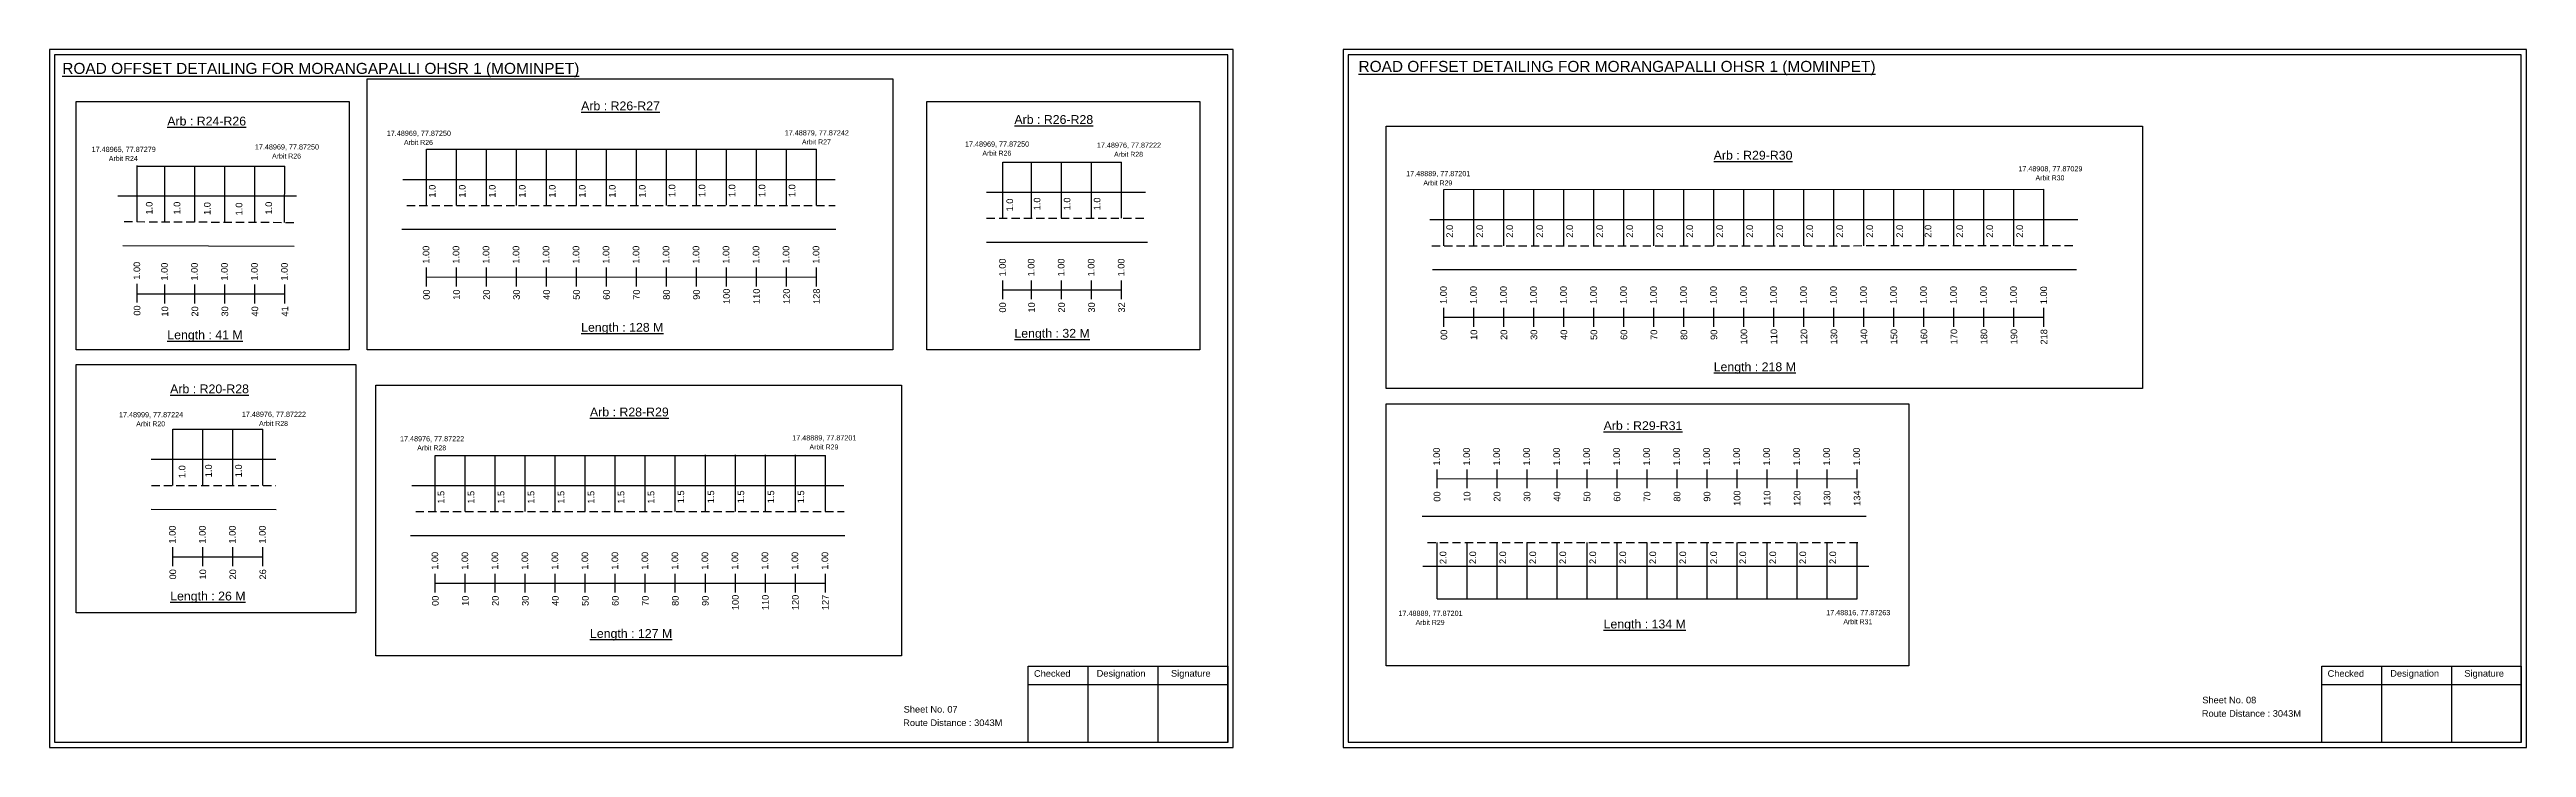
# Model space of a CAD drawing. Header units: inches. Extents: x 2380 to 8136, y 269 to 3641.
# Drawn here: x 7013 to 8136, y 1178 to 1494 of the extents above; entities that cross this region are included whole.
import ezdxf

# ---------------------------------------------------------------- set-up
doc = ezdxf.new("R2010")
doc.units = ezdxf.units.IN
doc.header["$MEASUREMENT"] = 0
doc.linetypes.add('DASHED2', pattern=[0.375, 0.25, -0.125])
for name, color, linetype in [('PDF_Geometry', 7, 'Continuous'), ('PDF_Text', 5, 'Continuous'), ('pipe', 5, 'Continuous')]:
    doc.layers.add(name, color=color, linetype=linetype)
doc.styles.add('PDF Arial', font='arial.ttf')
doc.styles.get("Standard").update_dxf_attribs({"font": 'arial.ttf'})

msp = doc.modelspace()

# ---------------------------------------------------------------- linework, layer by layer
at = {"color": 5}
for p, q in [((7184, 1449.1), (7360.8, 1449.1)), ((7052.9, 1441.4), (7119.8, 1441.4)), ((7445.2, 1443.3), (7499.1, 1443.3)), ((7645.2, 1430.8), (7917.2, 1431)), ((7069, 1322.1), (7109.8, 1322.1)), ((7188, 1310.2), (7364.8, 1310.2)), ((7642.1, 1245.1), (7832.5, 1245.1))]:
    msp.add_line(p, q, dxfattribs=at)
for p, q in [((7184, 1423.6), (7184, 1449.1)), ((7197.6, 1423.6), (7197.6, 1449.1)), ((7211.2, 1423.6), (7211.2, 1449.1)), ((7224.8, 1423.6), (7224.8, 1449.1)), ((7238.4, 1423.6), (7238.4, 1449.1)), ((7252, 1423.6), (7252, 1449.1)), ((7265.6, 1423.6), (7265.6, 1449.1)), ((7279.2, 1423.6), (7279.2, 1449.1)), ((7292.8, 1423.6), (7292.8, 1449.1)), ((7306.4, 1423.7), (7306.4, 1449.3)), ((7320, 1423.7), (7320, 1449.3)), ((7333.6, 1423.7), (7333.6, 1449.3)), ((7347.2, 1423.7), (7347.2, 1449.3)), ((7360.8, 1423.6), (7360.8, 1449.1)), ((7052.9, 1416.2), (7052.9, 1441.7)), ((7065.4, 1416.1), (7065.4, 1441.4)), ((7079, 1416.1), (7079, 1441.4)), ((7092.6, 1416.1), (7092.6, 1441.4)), ((7106.2, 1415.9), (7106.2, 1441.4)), ((7119.6, 1415.9), (7119.8, 1441.4)), ((7445.2, 1417.8), (7445.2, 1443.3)), ((7458.3, 1417.8), (7458.3, 1443.3)), ((7471.9, 1417.8), (7471.9, 1443.3)), ((7485.5, 1417.8), (7485.5, 1443.3)), ((7499.1, 1417.8), (7499.1, 1443.3)), ((7125, 1427.8), (7044.1, 1427.8)), ((7173.3, 1435.4), (7369.2, 1435.4)), ((7437.9, 1429.6), (7509.9, 1429.6)), ((7645.2, 1405.3), (7645.2, 1430.8)), ((7658.8, 1405.3), (7658.8, 1430.8)), ((7672.4, 1405.3), (7672.4, 1430.8)), ((7686, 1405.3), (7686, 1430.8)), ((7699.6, 1405.3), (7699.6, 1430.8)), ((7713.2, 1405.3), (7713.2, 1430.8)), ((7726.8, 1405.3), (7726.8, 1430.8)), ((7740.4, 1405.3), (7740.4, 1430.8)), ((7754, 1405.3), (7754, 1430.8)), ((7767.6, 1405.3), (7767.6, 1430.8)), ((7781.2, 1405.3), (7781.2, 1430.8)), ((7794.8, 1405.3), (7794.8, 1430.8)), ((7808.4, 1405.3), (7808.4, 1430.8)), ((7822, 1405.3), (7822, 1430.8)), ((7835.6, 1405.3), (7835.6, 1430.8)), ((7849.2, 1405.3), (7849.2, 1430.8)), ((7862.8, 1405.3), (7862.8, 1430.8)), ((7876.4, 1405.3), (7876.4, 1430.8)), ((7890, 1405.3), (7890, 1430.8)), ((7903.6, 1405.3), (7903.6, 1430.8)), ((7917.2, 1405.5), (7917.2, 1431)), ((7638.8, 1417.2), (7932.6, 1417.2)), ((7046.3, 1405.5), (7124, 1405.1)), ((7172.8, 1412.8), (7369.6, 1412.8)), ((7437.9, 1407), (7510.9, 1407)), ((7640, 1394.6), (7932, 1394.6)), ((7069, 1296.6), (7069, 1322.1)), ((7082.6, 1296.6), (7082.6, 1322.1)), ((7096.2, 1296.6), (7096.2, 1322.1)), ((7109.8, 1296.6), (7109.8, 1322.1)), ((7059.2, 1308.5), (7115.7, 1308.5)), ((7188, 1284.7), (7188, 1310.2)), ((7201.6, 1284.7), (7201.6, 1310.2)), ((7215.2, 1284.7), (7215.2, 1310.2)), ((7228.8, 1284.7), (7228.8, 1310.2)), ((7242.4, 1284.7), (7242.4, 1310.2)), ((7256, 1284.7), (7256, 1310.2)), ((7269.6, 1284.7), (7269.6, 1310.2)), ((7283.2, 1284.7), (7283.2, 1310.2)), ((7296.8, 1284.7), (7296.8, 1310.2)), ((7310.4, 1284.8), (7310.4, 1310.4)), ((7324, 1284.8), (7324, 1310.4)), ((7337.6, 1284.8), (7337.6, 1310.4)), ((7351.2, 1284.8), (7351.2, 1310.4)), ((7364.8, 1284.7), (7364.8, 1310.2)), ((7177.3, 1296.5), (7373.2, 1296.5)), ((7059.2, 1285.8), (7115.9, 1285.7)), ((7836.6, 1282.5), (7635.3, 1282.5)), ((7176.8, 1273.9), (7373.6, 1273.9)), ((7642.1, 1245.1), (7642.1, 1270.7)), ((7655.7, 1245.1), (7655.7, 1270.7)), ((7669.3, 1245.1), (7669.3, 1270.7)), ((7682.9, 1245.1), (7682.9, 1270.7)), ((7696.5, 1245.1), (7696.5, 1270.7)), ((7710.1, 1245.1), (7710.1, 1270.7)), ((7723.7, 1245.1), (7723.7, 1270.7)), ((7737.3, 1245.1), (7737.3, 1270.7)), ((7750.9, 1245.1), (7750.9, 1270.7)), ((7764.5, 1245.1), (7764.5, 1270.7)), ((7778.1, 1245.1), (7778.1, 1270.7)), ((7791.7, 1245.1), (7791.7, 1270.7)), ((7805.3, 1245.1), (7805.3, 1270.7)), ((7818.9, 1245.1), (7818.9, 1270.7)), ((7832.5, 1245.1), (7832.5, 1270.7)), ((7635.7, 1259.9), (7643.8, 1259.9)), ((7643.8, 1259.9), (7837.9, 1259.9))]:
    msp.add_line(p, q)
at = {"linetype": 'DASHED2', "ltscale": 15}
for p, q in [((7047, 1416.3), (7125.3, 1415.9)), ((7175.1, 1423.6), (7369.3, 1423.6)), ((7437.9, 1417.8), (7510.4, 1417.8)), ((7639.7, 1405.3), (7930.4, 1405.4)), ((7059.3, 1296.6), (7115.7, 1296.6)), ((7179.1, 1284.7), (7373.3, 1284.7)), ((7637.8, 1270.7), (7834.6, 1270.7))]:
    msp.add_line(p, q, dxfattribs=at)
at = {"color": 217, "true_color": 0x93278f}
for p, q in [((7184, 1386.9), (7184, 1395.4)), ((7197.6, 1386.9), (7197.6, 1395.4)), ((7211.2, 1386.9), (7211.2, 1395.4)), ((7224.8, 1386.9), (7224.8, 1395.4)), ((7238.4, 1386.9), (7238.4, 1395.4)), ((7252, 1386.9), (7252, 1395.4)), ((7265.6, 1386.9), (7265.6, 1395.4)), ((7279.2, 1386.9), (7279.2, 1395.4)), ((7292.8, 1386.9), (7292.8, 1395.4)), ((7306.4, 1386.9), (7306.4, 1395.4)), ((7320, 1386.9), (7320, 1395.4)), ((7333.6, 1386.9), (7333.6, 1395.4)), ((7347.2, 1386.9), (7347.2, 1395.4)), ((7360.8, 1386.9), (7360.8, 1395.4)), ((7052.9, 1379.6), (7052.9, 1388.1)), ((7052.9, 1383.5), (7119.8, 1383.5)), ((7065.4, 1379.2), (7065.4, 1387.7)), ((7079, 1379.2), (7079, 1387.7)), ((7092.6, 1379.2), (7092.6, 1387.7)), ((7106.2, 1379.2), (7106.2, 1387.7)), ((7119.8, 1379.2), (7119.8, 1387.7)), ((7184, 1391.1), (7360.8, 1391.2)), ((7445.2, 1381.1), (7445.2, 1389.6)), ((7445.2, 1385.3), (7499.1, 1385.3)), ((7458.3, 1381.1), (7458.3, 1389.6)), ((7471.9, 1381.1), (7471.9, 1389.6)), ((7485.5, 1381.1), (7485.5, 1389.6)), ((7499.1, 1381.1), (7499.1, 1389.6)), ((7645.2, 1368.6), (7645.2, 1377.2)), ((7645.2, 1372.9), (7917.2, 1372.9)), ((7658.8, 1368.6), (7658.8, 1377.2)), ((7672.4, 1368.6), (7672.4, 1377.2)), ((7686, 1368.6), (7686, 1377.2)), ((7699.6, 1368.6), (7699.6, 1377.2)), ((7713.2, 1368.6), (7713.2, 1377.2)), ((7726.8, 1368.6), (7726.8, 1377.2)), ((7740.4, 1368.6), (7740.4, 1377.2)), ((7754, 1368.6), (7754, 1377.2)), ((7767.6, 1368.6), (7767.6, 1377.2)), ((7781.2, 1368.6), (7781.2, 1377.2)), ((7794.8, 1368.6), (7794.8, 1377.2)), ((7808.4, 1368.6), (7808.4, 1377.2)), ((7822, 1368.6), (7822, 1377.2)), ((7835.6, 1368.6), (7835.6, 1377.2)), ((7849.2, 1368.6), (7849.2, 1377.2)), ((7862.8, 1368.6), (7862.8, 1377.2)), ((7876.4, 1368.6), (7876.4, 1377.2)), ((7890, 1368.6), (7890, 1377.2)), ((7903.6, 1368.6), (7903.6, 1377.2)), ((7917.2, 1368.5), (7917.2, 1377.1)), ((7642.1, 1295.3), (7642.1, 1303.8)), ((7655.7, 1295.3), (7655.7, 1303.8)), ((7669.3, 1295.3), (7669.3, 1303.8)), ((7682.9, 1295.3), (7682.9, 1303.8)), ((7696.5, 1295.3), (7696.5, 1303.8)), ((7710.1, 1295.3), (7710.1, 1303.8)), ((7723.7, 1295.3), (7723.7, 1303.8)), ((7737.3, 1295.3), (7737.3, 1303.8)), ((7750.9, 1295.3), (7750.9, 1303.8)), ((7764.5, 1295.3), (7764.5, 1303.8)), ((7778.1, 1295.3), (7778.1, 1303.8)), ((7791.7, 1295.3), (7791.7, 1303.8)), ((7805.3, 1295.3), (7805.3, 1303.8)), ((7818.9, 1295.3), (7818.9, 1303.8)), ((7832.5, 1295.3), (7832.5, 1303.8)), ((7642.1, 1299.5), (7832.5, 1299.7)), ((7069, 1259.9), (7069, 1268.5)), ((7069, 1264.2), (7109.8, 1264.2)), ((7082.6, 1259.9), (7082.6, 1268.5)), ((7096.2, 1259.9), (7096.2, 1268.5)), ((7109.8, 1259.9), (7109.8, 1268.5)), ((7188, 1248), (7188, 1256.5)), ((7188, 1252.2), (7364.8, 1252.3)), ((7201.6, 1248), (7201.6, 1256.5)), ((7215.2, 1248), (7215.2, 1256.5)), ((7228.8, 1248), (7228.8, 1256.5)), ((7242.4, 1248), (7242.4, 1256.5)), ((7256, 1248), (7256, 1256.5)), ((7269.6, 1248), (7269.6, 1256.5)), ((7283.2, 1248), (7283.2, 1256.5)), ((7296.8, 1248), (7296.8, 1256.5)), ((7310.4, 1248), (7310.4, 1256.5)), ((7324, 1248), (7324, 1256.5)), ((7337.6, 1248), (7337.6, 1256.5)), ((7351.2, 1248), (7351.2, 1256.5)), ((7364.8, 1248), (7364.8, 1256.5))]:
    msp.add_line(p, q, dxfattribs=at)
for points in [[(7025.2, 1470.8), (7149, 1470.8), (7149, 1358.1), (7025.2, 1358.1)], [(7410.8, 1470.8), (7534.6, 1470.8), (7534.6, 1358.1), (7410.8, 1358.1)], [(7619, 1459.6), (7961.9, 1459.6), (7961.9, 1340.6), (7619, 1340.6)], [(7025.2, 1351.5), (7151.9, 1351.5), (7151.9, 1238.8), (7025.2, 1238.8)], [(7619, 1333.6), (7855.9, 1333.6), (7855.9, 1214.7), (7619, 1214.7)]]:
    msp.add_lwpolyline(points, close=True)
at = {"layer": 'PDF_Geometry'}
for points in [[(7013.1, 1494.4), (7013.1, 1177.7), (7549.6, 1177.7), (7549.6, 1494.4)], [(7599.5, 1494.4), (7599.5, 1177.7), (8135.9, 1177.7), (8135.9, 1494.4)], [(7015.4, 1492), (7015.4, 1180.1), (7547.2, 1180.1), (7547.2, 1492)], [(7601.8, 1492), (7601.8, 1180.1), (8133.5, 1180.1), (8133.5, 1492)]]:
    msp.add_lwpolyline(points, close=True, dxfattribs=at)
at = {"layer": 'PDF_Geometry', "color": 242, "true_color": 0xcc1f26}
for points in [[(7547.2, 1180), (7456.8, 1180), (7456.8, 1214.6), (7547.2, 1214.6)], [(8133.5, 1180), (8043.2, 1180), (8043.2, 1214.6), (8133.5, 1214.6)]]:
    msp.add_lwpolyline(points, close=True, dxfattribs=at)
for points in [[(7483.8, 1214.6), (7483.8, 1180)], [(7515.5, 1214.6), (7515.5, 1180)], [(8070.2, 1214.6), (8070.2, 1180)], [(8101.9, 1214.6), (8101.9, 1180)], [(7456.8, 1206.2), (7547.2, 1206.2)], [(8043.2, 1206.2), (8133.5, 1206.2)]]:
    msp.add_lwpolyline(points, dxfattribs=at)
at = {"layer": 'pipe', "color": 0}
for points in [[(7157.1, 1481), (7395.4, 1481), (7395.4, 1358.1), (7157.1, 1358.1)], [(7161.1, 1342.1), (7399.4, 1342.1), (7399.4, 1219.2), (7161.1, 1219.2)]]:
    msp.add_lwpolyline(points, close=True, dxfattribs=at)

# ---------------------------------------------------------------- texts
at = {"color": 242, "true_color": 0xcd2027}
for s, height, p in [('%%UROAD OFFSET DETAILING FOR MORANGAPALLI OHSR 1 (MOMINPET)', 5, (7018.9, 1483.3)), ('%%UROAD OFFSET DETAILING FOR MORANGAPALLI OHSR 1 (MOMINPET)', 5, (7606.5, 1484.2)), ('%%UArb : R26-R27', 4, (7254.1, 1466.8)), ('%%UArb : R24-R26', 4, (7066.5, 1459.9)), ('%%UArb : R26-R28', 4, (7450.5, 1460.6)), ('%%UArb : R29-R30', 4, (7767.5, 1444.4)), ('%%ULength : 128 M', 4, (7254.1, 1366.3)), ('%%ULength : 41 M', 4, (7066.5, 1362.9)), ('%%ULength : 32 M', 4, (7450.5, 1363.6)), ('%%ULength : 218 M', 4, (7767.5, 1348.4)), ('%%UArb : R20-R28', 4, (7067.8, 1338.4)), ('%%UArb : R28-R29', 4, (7258.1, 1327.9)), ('%%UArb : R29-R31', 4, (7717.6, 1321.7)), ('%%ULength : 26 M', 4, (7067.8, 1244.4)), ('%%ULength : 134 M', 4, (7717.6, 1231.7)), ('%%ULength : 127 M', 4, (7258.1, 1227.4))]:
    msp.add_text(s, height=height, dxfattribs=at).set_placement(p)
at = {"color": 5}
for s, height, p in [('17.48965, 77.87279', 2.34, (7032.2, 1447.9)), ('17.48969, 77.87250', 2.34, (7106.2, 1449)), ('17.48969, 77.87250', 2.34, (7166, 1455.2)), ('Arbit R26', 2.25, (7173.8, 1451.1)), ('17.48879, 77.87242', 2.34, (7346.4, 1455.4)), ('Arbit R27', 2.25, (7354.2, 1451.3)), ('17.48969, 77.87250', 2.34, (7428.1, 1450.3)), ('Arbit R26', 2.25, (7436, 1446.2)), ('17.48976, 77.87222', 2.34, (7487.9, 1449.8)), ('Arbit R24', 2.25, (7040, 1443.8)), ('Arbit R26', 2.25, (7114, 1444.9)), ('Arbit R28', 2.25, (7495.7, 1445.7)), ('17.48889, 77.87201', 2.34, (7628.1, 1436.9)), ('17.48908, 77.87029', 2.34, (7905.6, 1439.1)), ('Arbit R30', 2.25, (7913.4, 1435)), ('Arbit R29', 2.25, (7635.9, 1432.7)), ('17.48999, 77.87224', 2.34, (7044.6, 1327.5)), ('Arbit R20', 2.25, (7052.4, 1323.4)), ('17.48976, 77.87222', 2.34, (7100.3, 1327.7)), ('Arbit R28', 2.25, (7108.1, 1323.6)), ('17.48976, 77.87222', 2.34, (7172, 1316.6)), ('Arbit R28', 2.25, (7179.8, 1312.5)), ('17.48889, 77.87201', 2.34, (7349.8, 1317)), ('Arbit R29', 2.25, (7357.6, 1312.9)), ('17.48889, 77.87201', 2.34, (7624.6, 1237.4)), ('Arbit R29', 2.25, (7632.4, 1233.3)), ('17.48816, 77.87263', 2.34, (7818.5, 1237.7)), ('Arbit R31', 2.25, (7826.3, 1233.6))]:
    msp.add_text(s, height=height, dxfattribs=at).set_placement(p)
for s, p in [('1.0', (7188.1, 1427.2)), ('1.0', (7201.7, 1427.2)), ('1.0', (7215.3, 1427.2)), ('1.0', (7228.9, 1427.2)), ('1.0', (7242.5, 1427.2)), ('1.0', (7256.1, 1427.2)), ('1.0', (7269.7, 1427.2)), ('1.0', (7283.3, 1427.2)), ('1.0', (7296.8, 1427.4)), ('1.0', (7310.4, 1427.4)), ('1.0', (7324, 1427.4)), ('1.0', (7337.6, 1427.4)), ('1.0', (7351.2, 1427.4)), ('1.0', (7449.9, 1420.9)), ('1.0', (7462.3, 1421.4)), ('1.0', (7475.9, 1421.4)), ('1.0', (7489.5, 1421.4)), ('1.0', (7059.8, 1419.5)), ('1.0', (7072.4, 1419.5)), ('1.0', (7086.1, 1419.3)), ('1.0', (7100.5, 1419.1)), ('1.0', (7114, 1419.5)), ('2.0', (7649.3, 1409)), ('2.0', (7662.9, 1409)), ('2.0', (7676.5, 1409)), ('2.0', (7690.1, 1409)), ('2.0', (7703.7, 1409)), ('2.0', (7717.3, 1409)), ('2.0', (7730.9, 1409)), ('2.0', (7744.5, 1409)), ('2.0', (7758.1, 1409)), ('2.0', (7771.7, 1409)), ('2.0', (7785.3, 1409)), ('2.0', (7798.9, 1409)), ('2.0', (7812.5, 1409)), ('2.0', (7826.1, 1409)), ('2.0', (7839.7, 1409)), ('2.0', (7853.3, 1409)), ('2.0', (7866.2, 1409)), ('2.0', (7880.5, 1409)), ('2.0', (7894.1, 1409)), ('2.0', (7907.7, 1409)), ('1.0', (7074.7, 1299.9)), ('1.0', (7086.7, 1300.3)), ('1.0', (7100.3, 1300.3)), ('1.5', (7192.1, 1288.3)), ('1.5', (7205.7, 1288.3)), ('1.5', (7219.3, 1288.3)), ('1.5', (7232.9, 1288.3)), ('1.5', (7246.5, 1288.3)), ('1.5', (7260.1, 1288.3)), ('1.5', (7273.7, 1288.3)), ('1.5', (7287.3, 1288.3)), ('1.5', (7300.8, 1288.5)), ('1.5', (7314.4, 1288.5)), ('1.5', (7328, 1288.5)), ('1.5', (7341.6, 1288.5)), ('1.5', (7355.2, 1288.5)), ('2.0', (7646.3, 1260.9)), ('2.0', (7659.8, 1260.9)), ('2.0', (7673.4, 1260.9)), ('2.0', (7687, 1260.9)), ('2.0', (7700.6, 1260.9)), ('2.0', (7714.2, 1260.9)), ('2.0', (7727.8, 1260.9)), ('2.0', (7741.4, 1260.9)), ('2.0', (7755, 1260.9)), ('2.0', (7769, 1260.9)), ('2.0', (7782.2, 1260.9)), ('2.0', (7795.8, 1260.9)), ('2.0', (7809.4, 1260.9)), ('2.0', (7823, 1260.9))]:
    msp.add_text(s, height=3, rotation=90).set_placement(p)
at = {"color": 217, "true_color": 0x93278f}
for s, p in [('1.00', (7185.3, 1397.2)), ('1.00', (7198.9, 1397.2)), ('1.00', (7212.5, 1397.2)), ('1.00', (7226.1, 1397.2)), ('1.00', (7239.7, 1397.2)), ('1.00', (7253.3, 1397.2)), ('1.00', (7266.9, 1397.2)), ('1.00', (7280.5, 1397.2)), ('1.00', (7294.1, 1397.2)), ('1.00', (7307.7, 1397.2)), ('1.00', (7321.3, 1397.2)), ('1.00', (7334.9, 1397.2)), ('1.00', (7348.5, 1397.2)), ('1.00', (7362.1, 1397.2)), ('1.00', (7054.2, 1389.9)), ('1.00', (7066.7, 1389.5)), ('1.00', (7080.3, 1389.5)), ('1.00', (7093.9, 1389.5)), ('1.00', (7107.5, 1389.5)), ('1.00', (7121.1, 1389.5)), ('1.00', (7446.6, 1391.4)), ('1.00', (7459.6, 1391.4)), ('1.00', (7473.2, 1391.4)), ('1.00', (7486.8, 1391.4)), ('1.00', (7500.4, 1391.4)), ('00', (7185.5, 1380.8)), ('10', (7199.1, 1380.8)), ('20', (7212.7, 1380.8)), ('30', (7226.3, 1380.8)), ('40', (7239.9, 1380.8)), ('50', (7253.5, 1380.8)), ('60', (7267.1, 1380.8)), ('70', (7280.7, 1380.8)), ('80', (7294.3, 1380.8)), ('90', (7307.9, 1380.8)), ('100', (7321.5, 1378.9)), ('110', (7335.1, 1378.9)), ('120', (7348.7, 1378.9)), ('128', (7362.3, 1378.9)), ('1.00', (7646.5, 1378.9)), ('1.00', (7660.1, 1378.9)), ('1.00', (7673.7, 1378.9)), ('1.00', (7687.3, 1378.9)), ('1.00', (7700.9, 1378.9)), ('1.00', (7714.5, 1378.9)), ('1.00', (7728.1, 1378.9)), ('1.00', (7741.7, 1378.9)), ('1.00', (7755.3, 1378.9)), ('1.00', (7768.9, 1378.9)), ('1.00', (7782.5, 1378.9)), ('1.00', (7796.1, 1378.9)), ('1.00', (7809.7, 1378.9)), ('1.00', (7823.3, 1378.9)), ('1.00', (7836.9, 1378.9)), ('1.00', (7850.5, 1378.9)), ('1.00', (7864.1, 1378.9)), ('1.00', (7877.7, 1378.9)), ('1.00', (7891.3, 1378.9)), ('1.00', (7904.9, 1378.9)), ('1.00', (7918.6, 1378.8)), ('00', (7054.3, 1373.6)), ('10', (7066.9, 1373.2)), ('20', (7080.5, 1373.2)), ('30', (7094.1, 1373.2)), ('40', (7107.7, 1373.2)), ('41', (7121.3, 1373.2)), ('00', (7446.7, 1375)), ('10', (7459.8, 1375)), ('20', (7473.4, 1375)), ('30', (7487, 1375)), ('32', (7500.6, 1375)), ('00', (7646.7, 1362.6)), ('10', (7660.3, 1362.6)), ('20', (7673.9, 1362.6)), ('30', (7687.5, 1362.6)), ('40', (7701.1, 1362.6)), ('50', (7714.7, 1362.6)), ('60', (7728.3, 1362.6)), ('70', (7741.9, 1362.6)), ('80', (7755.5, 1362.6)), ('90', (7769.1, 1362.6)), ('100', (7782.7, 1360.6)), ('110', (7796.3, 1360.6)), ('120', (7809.9, 1360.6)), ('130', (7823.5, 1360.6)), ('140', (7837.1, 1360.6)), ('150', (7850.7, 1360.6)), ('160', (7864.3, 1360.6)), ('170', (7877.9, 1360.6)), ('180', (7891.5, 1360.6)), ('190', (7905.1, 1360.6)), ('218', (7918.7, 1360.5)), ('1.00', (7643.4, 1305.6)), ('1.00', (7657, 1305.6)), ('1.00', (7670.6, 1305.6)), ('1.00', (7684.2, 1305.6)), ('1.00', (7697.8, 1305.6)), ('1.00', (7711.4, 1305.6)), ('1.00', (7725, 1305.6)), ('1.00', (7738.6, 1305.6)), ('1.00', (7752.2, 1305.6)), ('1.00', (7765.8, 1305.6)), ('1.00', (7779.4, 1305.6)), ('1.00', (7793, 1305.6)), ('1.00', (7806.6, 1305.6)), ('1.00', (7820.2, 1305.6)), ('1.00', (7833.8, 1305.6)), ('00', (7643.6, 1289.2)), ('10', (7657.2, 1289.2)), ('20', (7670.8, 1289.2)), ('30', (7684.4, 1289.2)), ('40', (7698, 1289.2)), ('50', (7711.6, 1289.2)), ('60', (7725.2, 1289.2)), ('70', (7738.8, 1289.2)), ('80', (7752.4, 1289.2)), ('90', (7766, 1289.2)), ('100', (7779.6, 1287.3)), ('110', (7793.2, 1287.3)), ('120', (7806.8, 1287.3)), ('130', (7820.4, 1287.3)), ('134', (7834, 1287.3)), ('1.00', (7070.3, 1270.2)), ('1.00', (7083.9, 1270.2)), ('1.00', (7097.5, 1270.2)), ('1.00', (7111.1, 1270.2)), ('00', (7070.5, 1253.9)), ('10', (7084.1, 1253.9)), ('20', (7097.7, 1253.9)), ('26', (7111.3, 1253.9)), ('1.00', (7189.3, 1258.3)), ('1.00', (7202.9, 1258.3)), ('1.00', (7216.5, 1258.3)), ('1.00', (7230.1, 1258.3)), ('1.00', (7243.7, 1258.3)), ('1.00', (7257.3, 1258.3)), ('1.00', (7270.9, 1258.3)), ('1.00', (7284.5, 1258.3)), ('1.00', (7298.1, 1258.3)), ('1.00', (7311.7, 1258.3)), ('1.00', (7325.3, 1258.3)), ('1.00', (7338.9, 1258.3)), ('1.00', (7352.5, 1258.3)), ('1.00', (7366.1, 1258.3)), ('00', (7189.5, 1241.9)), ('10', (7203.1, 1241.9)), ('20', (7216.7, 1241.9)), ('30', (7230.3, 1241.9)), ('40', (7243.9, 1241.9)), ('50', (7257.5, 1241.9)), ('60', (7271.1, 1241.9)), ('70', (7284.7, 1241.9)), ('80', (7298.3, 1241.9)), ('90', (7311.9, 1241.9)), ('100', (7325.5, 1240)), ('110', (7339.1, 1240)), ('120', (7352.7, 1240)), ('127', (7366.3, 1240))]:
    msp.add_text(s, height=3, rotation=90, dxfattribs=at).set_placement(p)
for s, p in [('Sheet No. 07', (7400.3, 1193.5)), ('Route Distance : 3043M', (7400.1, 1187.4)), ('Sheet No. 08', (7989, 1197.7)), ('Route Distance : 3043M', (7988.8, 1191.6))]:
    msp.add_text(s, height=3).set_placement(p)
at = {"layer": 'PDF_Text', "color": 7, "attachment_point": 7, "style": 'PDF Arial'}
for s, insert, char_height in [('Checked', (7459.4, 1209.7), 3), ('Designation', (7487.8, 1208.9), 3.001), ('Signature', (7521.5, 1208.9), 3), ('Checked', (8045.8, 1209.7), 3), ('Designation', (8074.2, 1208.9), 3.001), ('Signature', (8107.8, 1208.9), 3)]:
    msp.add_mtext(s, dxfattribs=dict(at, insert=insert, char_height=char_height))

doc.saveas('drawing.dxf')
